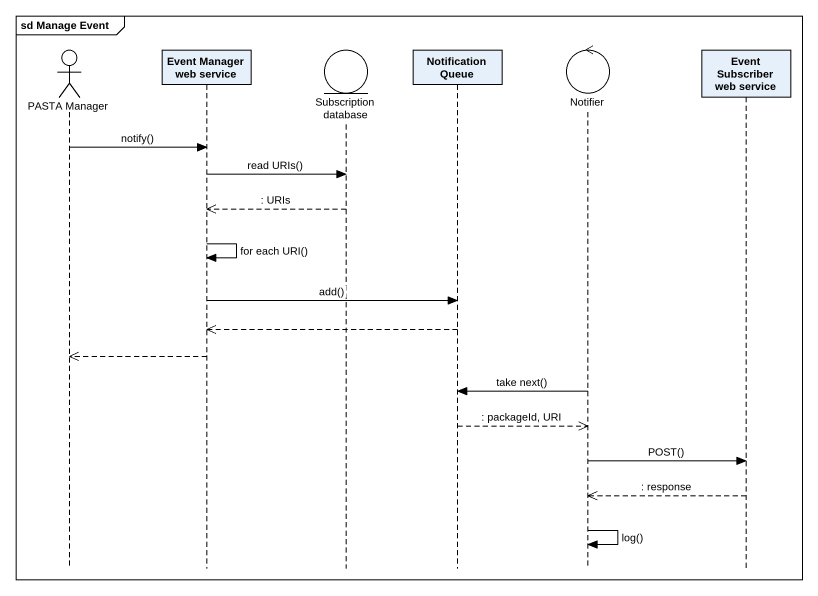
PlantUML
@startuml
mainframe sd Manage Event
hide footbox
actor "PASTA Manager" as PASTA_Manager
participant "Event Manager web service" as Event_Manager_web_service
entity "Subscription database" as Subscription_database
participant "Notification Queue" as Notification_Queue
control Notifier
participant "Event Subscriber web service" as Event_Subscriber_web_service

PASTA_Manager -> Event_Manager_web_service : notify()
Event_Manager_web_service -> Subscription_database : read URIs()
Subscription_database -->> Event_Manager_web_service : : URIs
Event_Manager_web_service -> Event_Manager_web_service : for each URI()
Event_Manager_web_service -> Notification_Queue : add()
Notification_Queue -->> Event_Manager_web_service
Event_Manager_web_service -->> PASTA_Manager
Notifier -> Notification_Queue : take next()
Notification_Queue -->> Notifier : : packageId, URI
Notifier -> Event_Subscriber_web_service : POST()
Event_Subscriber_web_service -->> Notifier : : response
Notifier -> Notifier : log()
@enduml
